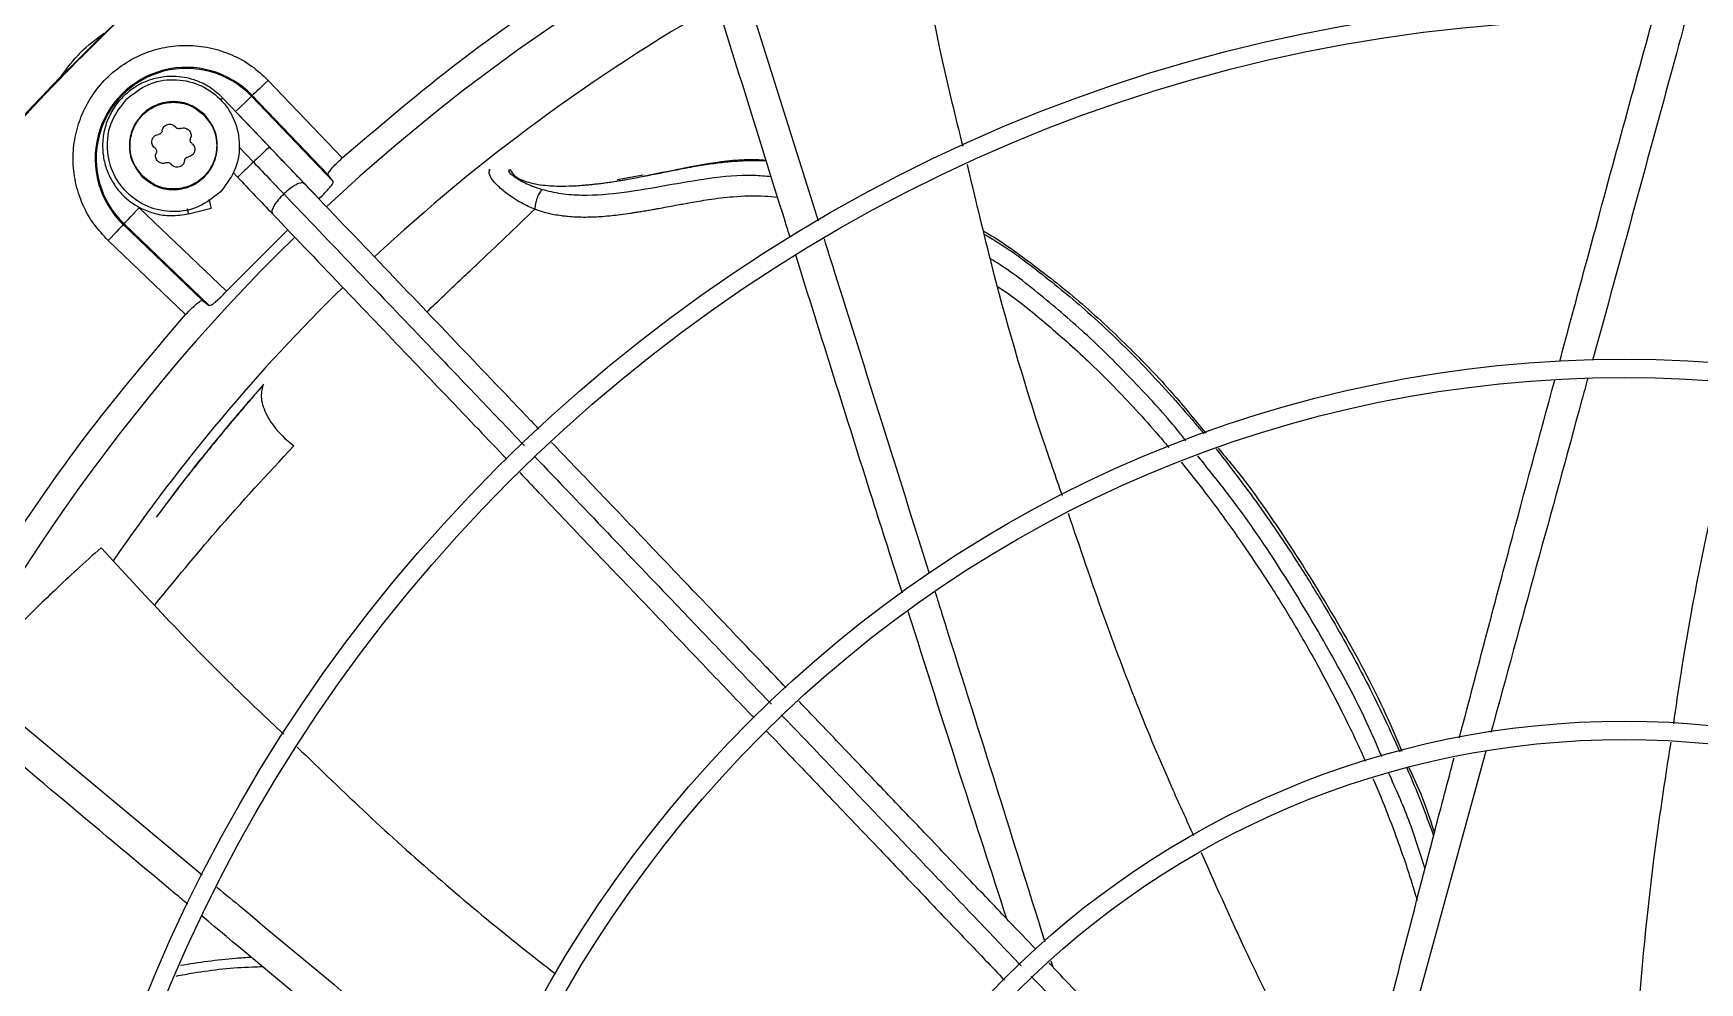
# Model space of a CAD drawing. Header units: inches. Extents: x 1229 to 1453, y -1023 to -720.
# Drawn here: x 1276.56 to 1285.52, y -982.18 to -977.08 of the extents above; entities that cross this region are included whole.
import ezdxf

# ---------------------------------------------------------------- set-up
doc = ezdxf.new("R2010")
doc.units = ezdxf.units.IN
doc.header["$MEASUREMENT"] = 0

msp = doc.modelspace()

# ---------------------------------------------------------------- linework, layer by layer
at = {"color": 18, "linetype": 'Continuous', "lineweight": 25, "true_color": 0x000000}
for p, q in [((1280.2858, -976.5159), (1280.781, -978.0863)), ((1277.825, -977.3316), (1278.2234, -977.7484)), ((1277.7356, -977.4171), (1277.7396, -977.4132)), ((1278.1738, -977.8755), (1277.7356, -977.4171)), ((1277.7396, -977.4132), (1278.1469, -977.8393)), ((1277.8315, -977.6891), (1277.5785, -977.4243)), ((1278.0983, -977.9674), (1277.6502, -977.4987)), ((1277.67, -977.691), (1277.7461, -977.7707)), ((1277.6368, -977.8273), (1277.6608, -977.8523)), ((1278.1738, -977.8755), (1278.1469, -977.8393)), ((1279.0175, -977.8102), (1279.0113, -977.8152)), ((1279.1185, -977.8179), (1279.1196, -977.8203)), ((1279.1272, -977.8116), (1279.1187, -977.8136)), ((1279.1272, -977.8116), (1279.1289, -977.8152)), ((1279.1314, -977.8171), (1279.1272, -977.8116)), ((1279.1357, -977.8261), (1279.1345, -977.8226)), ((1279.8406, -977.8407), (1279.7008, -977.8655)), ((1277.1321, -978.0168), (1277.6008, -978.4648)), ((1277.3974, -978.0478), (1277.5196, -978.018)), ((1277.0467, -978.1062), (1277.0505, -978.1021)), ((1277.4727, -978.5134), (1277.0467, -978.1062)), ((1277.5089, -978.5403), (1277.0505, -978.1021)), ((1277.6008, -978.4648), (1277.9308, -978.1349)), ((1277.3818, -978.5899), (1276.9651, -978.1915)), ((1277.4727, -978.5134), (1277.5089, -978.5403)), ((1276.2069, -980.5469), (1277.4708, -981.5988)), ((1284.3675, -980.9337), (1283.854, -982.8052)), ((1282.0303, -982.0612), (1282.0404, -982.0934))]:
    msp.add_line(p, q, dxfattribs=at)
at = {"color": 18, "linetype": 'Continuous', "lineweight": 25, "true_color": 0x000000, "flags": 128}
for points in [[(1277.825, -977.3316), (1277.8085, -977.3474), (1277.7926, -977.3625), (1277.778, -977.3765), (1277.7651, -977.3888), (1277.7545, -977.399), (1277.7465, -977.4066), (1277.7415, -977.4114), (1277.7396, -977.4132)], [(1277.6502, -977.4987), (1277.6667, -977.4829), (1277.6825, -977.4678), (1277.6972, -977.4538), (1277.7101, -977.4415), (1277.7207, -977.4313), (1277.7287, -977.4237), (1277.7337, -977.4189), (1277.7356, -977.4171)], [(1277.0505, -978.1021), (1277.0523, -978.1002), (1277.0571, -978.0952), (1277.0648, -978.0872), (1277.0749, -978.0766), (1277.0872, -978.0637), (1277.1012, -978.0491), (1277.1164, -978.0332), (1277.1321, -978.0168)], [(1277.0467, -978.1062), (1277.0449, -978.1081), (1277.0401, -978.1131), (1277.0324, -978.1211), (1277.0223, -978.1317), (1277.01, -978.1446), (1276.996, -978.1592), (1276.9808, -978.1751), (1276.9651, -978.1915)]]:
    msp.add_lwpolyline(points, dxfattribs=at)
at = {"color": 18, "linetype": 'Continuous', "lineweight": 25, "true_color": 0x000000}
for radius in [11.7126, 8.5704, 8.472, 6.6478, 6.5493, 4.7037, 4.6053]:
    msp.add_circle((1285.1106, -985.4772), radius, dxfattribs=at)
for centre, radius, start, end in [((1285.1106, -985.4772), 12.9331, 103.26667, 166.73333), ((1285.1106, -985.4772), 10.2157, 90, 133.03686), ((1285.1106, -985.4772), 10.2157, 44.36303, 90), ((1285.1106, -985.4772), 9.8425, 119.66087, 133.01249), ((1285.1106, -985.4772), 11.7147, 135.79736, 158.46866), ((1277.3853, -977.7519), 0.4901, 43.70945, 226.29055), ((1277.3853, -977.7519), 0.4845, 43.70945, 226.29055), ((1285.1106, -985.4772), 10.2157, 134.36248, 223.03765), ((1285.1106, -985.4772), 9.8425, 134.38828, 145.56385)]:
    msp.add_arc(centre, radius, start, end, dxfattribs=at)
for points, knots in [([(1273.4011, -985.4772), (1273.4059, -985.2217), (1273.4156, -984.7108), (1273.4936, -983.9477), (1273.6177, -983.1911), (1273.792, -982.4444), (1274.0146, -981.7106), (1274.2847, -980.9929), (1274.6012, -980.2945), (1274.9626, -979.6182), (1275.3675, -978.9671), (1275.8142, -978.3438), (1276.3006, -977.751), (1276.8248, -977.1914), (1277.3845, -976.6672), (1277.9772, -976.1807), (1278.6005, -975.7341), (1279.2517, -975.3292), (1279.9279, -974.9677), (1280.6264, -974.6513), (1281.344, -974.3812), (1282.0778, -974.1586), (1282.8246, -973.9844), (1283.5811, -973.8595), (1284.3442, -973.7844), (1285.1106, -973.7593), (1285.877, -973.7844), (1286.6401, -973.8595), (1287.3967, -973.9844), (1288.1434, -974.1586), (1288.8772, -974.3812), (1289.5949, -974.6513), (1290.2933, -974.9677), (1290.9696, -975.3292), (1291.6207, -975.7341), (1292.244, -976.1807), (1292.8368, -976.6672), (1293.3964, -977.1914), (1293.9206, -977.751), (1294.407, -978.3438), (1294.8537, -978.9671), (1295.2586, -979.6182), (1295.6201, -980.2945), (1295.9365, -980.9929), (1296.2066, -981.7106), (1296.4292, -982.4444), (1296.6035, -983.1911), (1296.7277, -983.9477), (1296.8057, -984.7108), (1296.8153, -985.2217), (1296.8201, -985.4772)], [0, 0, 0, 0, 0.020833, 0.041667, 0.0625, 0.083333, 0.104167, 0.125, 0.145833, 0.166667, 0.1875, 0.208333, 0.229167, 0.25, 0.270833, 0.291667, 0.3125, 0.333333, 0.354167, 0.375, 0.395833, 0.416667, 0.4375, 0.458333, 0.479167, 0.5, 0.520833, 0.541667, 0.5625, 0.583333, 0.604167, 0.625, 0.645833, 0.666667, 0.6875, 0.708333, 0.729167, 0.75, 0.770833, 0.791667, 0.8125, 0.833333, 0.854167, 0.875, 0.895833, 0.916667, 0.9375, 0.958333, 0.979167, 1, 1, 1, 1]), ([(1278.2234, -977.7484), (1278.4144, -977.5852), (1278.7965, -977.2589), (1279.4128, -976.8239), (1280.0567, -976.4318), (1280.728, -976.0884), (1281.4224, -975.7945), (1282.1363, -975.5519), (1282.866, -975.3619), (1283.6076, -975.2254), (1284.3571, -975.1433), (1285.1106, -975.1158), (1285.8641, -975.1433), (1286.6137, -975.2254), (1287.3552, -975.3619), (1288.0849, -975.5519), (1288.7989, -975.7945), (1289.4932, -976.0884), (1290.1646, -976.4318), (1290.8084, -976.8239), (1291.4248, -977.2589), (1291.8068, -977.5852), (1291.9979, -977.7484)], [0, 0, 0, 0, 0.05, 0.1, 0.15, 0.2, 0.25, 0.3, 0.35, 0.4, 0.45, 0.5, 0.55, 0.6, 0.65, 0.7, 0.75, 0.8, 0.85, 0.9, 0.95, 1, 1, 1, 1]), ([(1281.2728, -976.3127), (1281.3316, -976.6464), (1281.4128, -977.1072), (1281.5257, -977.5608), (1281.5569, -977.6859)], [0, 0, 0, 0, 0.724342, 1, 1, 1, 1]), ([(1280.6292, -978.1728), (1280.6209, -978.1464), (1280.457, -977.6254), (1280.2961, -977.1058), (1280.1433, -976.6126)], [0, 0, 0, 0, 0.05081, 1, 1, 1, 1]), ([(1284.7648, -978.8402), (1284.8104, -978.6706), (1284.9746, -978.0594), (1285.1416, -977.451), (1285.2623, -977.0113)], [0, 0, 0, 0, 0.27752, 1, 1, 1, 1]), ([(1285.4375, -977.0184), (1285.4221, -977.0748), (1285.2575, -977.6795), (1285.0917, -978.2862), (1284.9414, -978.8363)], [0, 0, 0, 0, 0.0932151, 1, 1, 1, 1]), ([(1276.7126, -977.3097), (1276.7451, -977.2654), (1276.8102, -977.1768), (1276.8988, -977.1117), (1276.9431, -977.0791)], [0, 0, 0, 0, 0.500001, 1, 1, 1, 1]), ([(1276.9651, -978.1915), (1276.9381, -978.1627), (1276.8833, -978.1041), (1276.8243, -977.9967), (1276.7863, -977.8792), (1276.7731, -977.7569), (1276.7842, -977.6369), (1276.8181, -977.5219), (1276.8743, -977.4146), (1276.9523, -977.3189), (1277.048, -977.2409), (1277.1554, -977.1846), (1277.2704, -977.1507), (1277.3904, -977.1397), (1277.5126, -977.1528), (1277.6302, -977.1909), (1277.7375, -977.2499), (1277.7961, -977.3047), (1277.825, -977.3316)], [0, 0, 0, 0, 0.060995, 0.12406, 0.187994, 0.25149, 0.313297, 0.373713, 0.436213, 0.499999, 0.563787, 0.626286, 0.686702, 0.748509, 0.812005, 0.875939, 0.939004, 1, 1, 1, 1]), ([(1277.58, -977.4259), (1277.5594, -977.4069), (1277.5205, -977.3711), (1277.4536, -977.3369), (1277.3911, -977.3175), (1277.3225, -977.3082), (1277.2494, -977.3121), (1277.172, -977.3336), (1277.1025, -977.3695), (1277.0412, -977.4197), (1276.9915, -977.4821), (1276.9561, -977.5536), (1276.9365, -977.631), (1276.9337, -977.7102), (1276.947, -977.786), (1276.9698, -977.8438), (1276.9936, -977.8854), (1277.016, -977.9172), (1277.0466, -977.9519), (1277.0893, -977.9886), (1277.1463, -978.0234), (1277.2185, -978.0499), (1277.3054, -978.063), (1277.3661, -978.0529), (1277.3982, -978.0476)], [0, 0, 0, 0, 0.053383, 0.100933, 0.142643, 0.178506, 0.233214, 0.281771, 0.331519, 0.382115, 0.432747, 0.483378, 0.53401, 0.584641, 0.634227, 0.680756, 0.70288, 0.726042, 0.755415, 0.791313, 0.83373, 0.882655, 0.938083, 1, 1, 1, 1]), ([(1277.0652, -977.4317), (1277.1017, -977.4027), (1277.1749, -977.3447), (1277.3162, -977.3192), (1277.4547, -977.3463), (1277.5728, -977.4252), (1277.6517, -977.5433), (1277.6788, -977.6818), (1277.6534, -977.8232), (1277.5953, -977.8963), (1277.5663, -977.9328)], [0, 0, 0, 0, 0.1249999, 0.2499995, 0.3749991, 0.5000007, 0.6250001, 0.7500004, 0.8750006, 1, 1, 1, 1]), ([(1277.5663, -977.9328), (1277.5297, -977.9619), (1277.4566, -978.0199), (1277.3153, -978.0454), (1277.1767, -978.0183), (1277.0587, -977.9394), (1276.9797, -977.8213), (1276.9526, -977.6828), (1276.9781, -977.5414), (1277.0362, -977.4683), (1277.0652, -977.4317)], [0, 0, 0, 0, 0.125001, 0.25, 0.375, 0.499999, 0.625, 0.75, 0.875, 1, 1, 1, 1]), ([(1277.4828, -977.5153), (1277.4584, -977.4959), (1277.4096, -977.4572), (1277.3154, -977.4402), (1277.2231, -977.4583), (1277.1444, -977.5109), (1277.0917, -977.5896), (1277.0737, -977.682), (1277.0906, -977.7762), (1277.1293, -977.825), (1277.1487, -977.8493)], [0, 0, 0, 0, 0.125001, 0.25, 0.374999, 0.499998, 0.624999, 0.749999, 0.874998, 1, 1, 1, 1]), ([(1277.1511, -977.8469), (1277.1321, -977.8229), (1277.0939, -977.7748), (1277.0772, -977.682), (1277.095, -977.591), (1277.1468, -977.5134), (1277.2244, -977.4616), (1277.3154, -977.4438), (1277.4083, -977.4605), (1277.4563, -977.4986), (1277.4803, -977.5177)], [0, 0, 0, 0, 0.1249984, 0.2499988, 0.3749993, 0.4999977, 0.6249999, 0.7499986, 0.8750005, 1, 1, 1, 1]), ([(1277.58, -977.4259), (1277.5794, -977.4264), (1277.5788, -977.427), (1277.5707, -977.4347), (1277.5692, -977.4361)], [0, 0, 0, 0, 0.8129995, 1, 1, 1, 1]), ([(1277.1487, -977.8493), (1277.1731, -977.8687), (1277.2218, -977.9074), (1277.316, -977.9244), (1277.4084, -977.9063), (1277.4871, -977.8537), (1277.5397, -977.775), (1277.5578, -977.6826), (1277.5408, -977.5884), (1277.5021, -977.5396), (1277.4828, -977.5153)], [0, 0, 0, 0, 0.124999, 0.249998, 0.374998, 0.5, 0.625, 0.75, 0.875, 1, 1, 1, 1]), ([(1277.4803, -977.5177), (1277.4994, -977.5417), (1277.5375, -977.5897), (1277.5543, -977.6826), (1277.5365, -977.7736), (1277.4846, -977.8512), (1277.4071, -977.903), (1277.316, -977.9208), (1277.2232, -977.9041), (1277.1752, -977.866), (1277.1511, -977.8469)], [0, 0, 0, 0, 0.125, 0.25, 0.375, 0.5, 0.624998, 0.75, 0.874999, 1, 1, 1, 1]), ([(1277.2556, -977.6019), (1277.255, -977.6044), (1277.2539, -977.6094), (1277.2492, -977.6157), (1277.2429, -977.6205), (1277.2379, -977.6216), (1277.2353, -977.6222)], [0, 0, 0, 0, 0.256019, 0.499995, 0.743946, 1, 1, 1, 1]), ([(1277.2556, -977.6019), (1277.2566, -977.5977), (1277.2583, -977.5899), (1277.2652, -977.5799), (1277.2741, -977.5723), (1277.285, -977.5677), (1277.2968, -977.5663), (1277.3083, -977.5683), (1277.3193, -977.5736), (1277.3247, -977.5795), (1277.3276, -977.5826)], [0, 0, 0, 0, 0.1362522, 0.2546058, 0.3795984, 0.5000158, 0.6204103, 0.7454378, 0.8637726, 1, 1, 1, 1]), ([(1277.3553, -977.59), (1277.3528, -977.5908), (1277.3479, -977.5923), (1277.3401, -977.5914), (1277.3328, -977.5883), (1277.3294, -977.5845), (1277.3276, -977.5826)], [0, 0, 0, 0, 0.2559415, 0.4998865, 0.7439019, 1, 1, 1, 1]), ([(1277.3553, -977.59), (1277.3594, -977.5888), (1277.367, -977.5864), (1277.3791, -977.5874), (1277.3903, -977.5912), (1277.3963, -977.5963), (1277.3992, -977.5988)], [0, 0, 0, 0, 0.272478, 0.50913, 0.759168, 1, 1, 1, 1]), ([(1277.3992, -977.5988), (1277.4018, -977.6017), (1277.4068, -977.6078), (1277.4107, -977.619), (1277.4116, -977.6311), (1277.4092, -977.6388), (1277.408, -977.6427)], [0, 0, 0, 0, 0.24082, 0.490883, 0.736717, 1, 1, 1, 1]), ([(1277.216, -977.6941), (1277.2129, -977.6912), (1277.207, -977.6858), (1277.2018, -977.6748), (1277.1997, -977.6633), (1277.2011, -977.6516), (1277.2058, -977.6407), (1277.2133, -977.6318), (1277.2234, -977.6249), (1277.2311, -977.6231), (1277.2353, -977.6222)], [0, 0, 0, 0, 0.136221, 0.254557, 0.379565, 0.499972, 0.620369, 0.745378, 0.863737, 1, 1, 1, 1]), ([(1277.4154, -977.6705), (1277.4185, -977.6733), (1277.4244, -977.6787), (1277.4297, -977.6897), (1277.4317, -977.7012), (1277.4304, -977.713), (1277.4258, -977.7237), (1277.4183, -977.7327), (1277.4084, -977.7396), (1277.4004, -977.7414), (1277.3962, -977.7424)], [0, 0, 0, 0, 0.133507, 0.255988, 0.378474, 0.499263, 0.621543, 0.73953, 0.861865, 1, 1, 1, 1]), ([(1277.4154, -977.6705), (1277.4135, -977.6687), (1277.4098, -977.6652), (1277.4066, -977.6579), (1277.4057, -977.6501), (1277.4072, -977.6452), (1277.408, -977.6427)], [0, 0, 0, 0, 0.256036, 0.500074, 0.743973, 1, 1, 1, 1]), ([(1277.8315, -977.6891), (1277.8302, -977.6904), (1277.8275, -977.693), (1277.807, -977.7126), (1277.7788, -977.7395), (1277.757, -977.7603), (1277.7461, -977.7707)], [0, 0, 0, 0, 0.2570528, 0.5140996, 0.7570489, 1, 1, 1, 1]), ([(1278.0191, -977.8853), (1277.9884, -977.8532), (1277.9269, -977.7889), (1277.8633, -977.7224), (1277.8315, -977.6891)], [0, 0, 0, 0, 0.499998, 1, 1, 1, 1]), ([(1277.216, -977.6941), (1277.218, -977.6959), (1277.2217, -977.6994), (1277.2248, -977.7067), (1277.2257, -977.7145), (1277.2242, -977.7194), (1277.2235, -977.7219)], [0, 0, 0, 0, 0.256053, 0.500095, 0.745958, 1, 1, 1, 1]), ([(1277.2322, -977.7658), (1277.2297, -977.7629), (1277.2246, -977.7568), (1277.2208, -977.7457), (1277.2198, -977.7336), (1277.2222, -977.726), (1277.2235, -977.7219)], [0, 0, 0, 0, 0.2407684, 0.4907902, 0.7274727, 1, 1, 1, 1]), ([(1277.2761, -977.7746), (1277.272, -977.7758), (1277.2644, -977.7782), (1277.2523, -977.7772), (1277.2412, -977.7734), (1277.2352, -977.7683), (1277.2322, -977.7658)], [0, 0, 0, 0, 0.272479, 0.509182, 0.75917, 1, 1, 1, 1]), ([(1277.2761, -977.7746), (1277.2786, -977.7738), (1277.2835, -977.7723), (1277.2914, -977.7732), (1277.2986, -977.7763), (1277.3021, -977.7801), (1277.3039, -977.782)], [0, 0, 0, 0, 0.256002, 0.49986, 0.743872, 1, 1, 1, 1]), ([(1277.3758, -977.7627), (1277.3749, -977.7669), (1277.3731, -977.7747), (1277.3663, -977.7847), (1277.3573, -977.7923), (1277.3464, -977.7969), (1277.3347, -977.7983), (1277.3232, -977.7963), (1277.3122, -977.791), (1277.3068, -977.7851), (1277.3039, -977.782)], [0, 0, 0, 0, 0.136247, 0.254616, 0.37961, 0.500027, 0.620423, 0.745452, 0.863767, 1, 1, 1, 1]), ([(1277.3758, -977.7627), (1277.3764, -977.7602), (1277.3776, -977.7552), (1277.3823, -977.7488), (1277.3886, -977.7441), (1277.3936, -977.743), (1277.3962, -977.7424)], [0, 0, 0, 0, 0.256016, 0.500006, 0.743943, 1, 1, 1, 1]), ([(1277.7461, -977.7707), (1277.7353, -977.7811), (1277.7135, -977.8019), (1277.6853, -977.8288), (1277.6648, -977.8484), (1277.6621, -977.851), (1277.6608, -977.8523)], [0, 0, 0, 0, 0.242958, 0.485905, 0.74295, 1, 1, 1, 1]), ([(1277.7461, -977.7707), (1277.7771, -977.8031), (1277.8324, -977.861), (1277.8858, -977.9168), (1277.9092, -977.9413)], [0, 0, 0, 0, 0.559898, 1, 1, 1, 1]), ([(1278.1469, -977.8393), (1278.1469, -977.8364), (1278.1469, -977.8305), (1278.1636, -977.808), (1278.1899, -977.7793), (1278.2123, -977.7586), (1278.2234, -977.7484)], [0, 0, 0, 0, 0.2528, 0.503602, 0.755768, 1, 1, 1, 1]), ([(1279.6981, -977.8727), (1279.7047, -977.8717), (1279.7122, -977.8705), (1279.7272, -977.868), (1279.7555, -977.8632), (1279.8408, -977.8478), (1279.9584, -977.8238), (1280.0861, -977.7986), (1280.1857, -977.7818), (1280.2723, -977.7703), (1280.3549, -977.7639), (1280.4307, -977.7607), (1280.4793, -977.7627), (1280.5016, -977.7636)], [0, 0, 0, 0, 0.024179, 0.02805, 0.055514, 0.129156, 0.346204, 0.499682, 0.613932, 0.721988, 0.823771, 0.919166, 1, 1, 1, 1]), ([(1279.8458, -977.8447), (1279.8825, -977.8374), (1280.0009, -977.8139), (1280.1967, -977.774), (1280.3797, -977.7511), (1280.4823, -977.7587), (1280.5005, -977.76)], [0, 0, 0, 0, 0.168803, 0.544277, 0.919274, 1, 1, 1, 1]), ([(1277.6608, -977.8523), (1277.6926, -977.8856), (1277.7562, -977.9521), (1277.8176, -978.0164), (1277.8483, -978.0485)], [0, 0, 0, 0, 0.499999, 1, 1, 1, 1]), ([(1279.2574, -978.0234), (1279.2457, -978.0186), (1279.2195, -978.0078), (1279.179, -977.9869), (1279.1405, -977.9635), (1279.1069, -977.9397), (1279.079, -977.9172), (1279.0515, -977.8917), (1279.0285, -977.8651), (1279.0082, -977.832), (1279.0138, -977.8188), (1279.0175, -977.8102)], [0, 0, 0, 0, 0.072118, 0.161212, 0.268567, 0.350734, 0.434564, 0.526811, 0.651246, 0.771788, 1, 1, 1, 1]), ([(1279.1187, -977.8136), (1279.117, -977.8167), (1279.1137, -977.823), (1279.151, -977.852), (1279.2101, -977.8878), (1279.2678, -977.9086), (1279.2966, -977.919)], [0, 0, 0, 0, 0.244464, 0.494334, 0.747922, 1, 1, 1, 1]), ([(1279.1289, -977.8152), (1279.1301, -977.818), (1279.1329, -977.8246), (1279.14, -977.8341), (1279.1493, -977.8435), (1279.1617, -977.8529), (1279.1772, -977.8619), (1279.1983, -977.871), (1279.2291, -977.8812), (1279.2723, -977.8905), (1279.3239, -977.8968), (1279.3799, -977.8999), (1279.4447, -977.8996), (1279.5011, -977.8963), (1279.5422, -977.8927), (1279.5658, -977.8904), (1279.5918, -977.8875), (1279.6201, -977.884), (1279.6507, -977.8799), (1279.6769, -977.8761), (1279.693, -977.8735), (1279.6981, -977.8727)], [0, 0, 0, 0, 0.033314, 0.077246, 0.117868, 0.155198, 0.207183, 0.251242, 0.307446, 0.399331, 0.480524, 0.550918, 0.648327, 0.755955, 0.785197, 0.817614, 0.853196, 0.891936, 0.933824, 0.978844, 1, 1, 1, 1]), ([(1279.133, -977.8263), (1279.133, -977.8256), (1279.1333, -977.8237), (1279.1328, -977.8206), (1279.1319, -977.8183), (1279.1314, -977.8171)], [0, 0, 0, 0, 0.201475, 0.604785, 1, 1, 1, 1]), ([(1280.5284, -977.8497), (1280.4966, -977.8468), (1280.3836, -977.8364), (1280.1954, -977.8567), (1279.9674, -977.8963), (1279.7411, -977.9371), (1279.5489, -977.9536), (1279.3988, -977.9442), (1279.3304, -977.9273), (1279.2966, -977.919)], [0, 0, 0, 0, 0.075662, 0.269153, 0.458274, 0.643605, 0.824696, 0.913438, 1, 1, 1, 1]), ([(1281.5805, -977.7832), (1281.6206, -977.953), (1281.7378, -978.4492), (1281.9096, -979.0426), (1282.0556, -979.4603), (1282.091, -979.5615)], [0, 0, 0, 0, 0.282661, 0.826286, 1, 1, 1, 1]), ([(1277.9092, -977.9413), (1277.8987, -977.9521), (1277.8776, -977.9736), (1277.8549, -978.0063), (1277.8425, -978.0343), (1277.8463, -978.0438), (1277.8483, -978.0485)], [0, 0, 0, 0, 0.242952, 0.485906, 0.742952, 1, 1, 1, 1]), ([(1278.0191, -977.8853), (1278.0144, -977.8832), (1278.0051, -977.8789), (1277.9765, -977.89), (1277.9429, -977.9113), (1277.9204, -977.9313), (1277.9092, -977.9413)], [0, 0, 0, 0, 0.257048, 0.514101, 0.757051, 1, 1, 1, 1]), ([(1277.9092, -977.9413), (1278.0346, -978.0725), (1278.2811, -978.3305), (1278.6221, -978.6874), (1278.9277, -979.0072), (1279.1117, -979.1997), (1279.2022, -979.2944)], [0, 0, 0, 0, 0.292963, 0.576036, 0.791578, 1, 1, 1, 1]), ([(1279.2802, -979.205), (1279.2652, -979.1894), (1279.123, -979.0406), (1278.846, -978.7507), (1278.4401, -978.3259), (1278.1625, -978.0354), (1278.0191, -977.8853)], [0, 0, 0, 0, 0.035259, 0.335116, 0.65659, 1, 1, 1, 1]), ([(1278.0983, -977.9674), (1278.1091, -977.9569), (1278.1311, -977.9358), (1278.1571, -977.9068), (1278.1738, -977.8842), (1278.1738, -977.8784), (1278.1738, -977.8755)], [0, 0, 0, 0, 0.244782, 0.496751, 0.747375, 1, 1, 1, 1]), ([(1279.2966, -977.919), (1279.2946, -977.9206), (1279.2906, -977.924), (1279.2841, -977.9329), (1279.2775, -977.9449), (1279.2713, -977.9596), (1279.2658, -977.976), (1279.2616, -977.9928), (1279.2587, -978.0089), (1279.2578, -978.0187), (1279.2574, -978.0234)], [0, 0, 0, 0, 0.11497, 0.238123, 0.367415, 0.499997, 0.632583, 0.761868, 0.885028, 1, 1, 1, 1]), ([(1279.2574, -978.0234), (1279.2682, -978.0271), (1279.2902, -978.0346), (1279.3251, -978.0439), (1279.362, -978.0518), (1279.3963, -978.0574), (1279.4322, -978.0616), (1279.4717, -978.0646), (1279.5178, -978.066), (1279.5653, -978.0653), (1279.5989, -978.0635), (1279.6341, -978.0611), (1279.6698, -978.0579), (1279.7199, -978.0521), (1279.7596, -978.0466), (1279.7905, -978.0419), (1279.8126, -978.0384), (1279.8384, -978.0342), (1279.8662, -978.0295), (1279.8927, -978.0248), (1279.9143, -978.021), (1279.9578, -978.0131), (1280.0171, -978.002), (1280.0861, -977.9893), (1280.1414, -977.9797), (1280.1957, -977.971), (1280.2566, -977.9626), (1280.3567, -977.953), (1280.459, -977.9485), (1280.5395, -977.9571), (1280.5626, -977.9596)], [0, 0, 0, 0, 0.025785, 0.052727, 0.080784, 0.109924, 0.129922, 0.160798, 0.197705, 0.232204, 0.266165, 0.272392, 0.310721, 0.346203, 0.385638, 0.401029, 0.416927, 0.436304, 0.460565, 0.481044, 0.49776, 0.510725, 0.582603, 0.63673, 0.673364, 0.71337, 0.765071, 0.816863, 0.947638, 1, 1, 1, 1]), ([(1277.3982, -978.0476), (1277.3978, -978.0463), (1277.3973, -978.044), (1277.3934, -978.0281), (1277.3918, -978.0215)], [0, 0, 0, 0, 0.588459, 1, 1, 1, 1]), ([(1277.5193, -978.0166), (1277.5194, -978.017), (1277.5197, -978.0185), (1277.5171, -978.0076), (1277.5131, -977.9911), (1277.5093, -977.9759), (1277.5083, -977.9716)], [0, 0, 0, 0, 0.124221, 0.48944, 0.854973, 1, 1, 1, 1]), ([(1277.8483, -978.0485), (1277.9783, -978.1846), (1278.2305, -978.4485), (1278.5995, -978.8346), (1278.889, -979.1376), (1279.0561, -979.3125), (1279.107, -979.3657)], [0, 0, 0, 0, 0.3121171, 0.6050761, 0.8796409, 1, 1, 1, 1]), ([(1278.6782, -978.575), (1278.7094, -978.545), (1278.797, -978.4607), (1278.9392, -978.3269), (1279.1015, -978.1735), (1279.2059, -978.073), (1279.2574, -978.0234)], [0, 0, 0, 0, 0.162251, 0.4551, 0.731118, 1, 1, 1, 1]), ([(1280.8117, -978.1835), (1280.8294, -978.2396), (1281.0177, -978.8366), (1281.206, -979.4358), (1281.3766, -979.9788)], [0, 0, 0, 0, 0.09399, 1, 1, 1, 1]), ([(1281.6669, -978.1397), (1281.6675, -978.1401), (1281.7449, -978.1835), (1281.9138, -978.3036), (1282.1696, -978.5016), (1282.4285, -978.7413), (1282.6628, -978.9811), (1282.7994, -979.1496), (1282.8623, -979.2272)], [0, 0, 0, 0, 0.001398, 0.164081, 0.38097, 0.597871, 0.814779, 1, 1, 1, 1]), ([(1281.671, -978.157), (1281.6828, -978.1637), (1281.7871, -978.2234), (1281.9752, -978.3637), (1282.2491, -978.5881), (1282.5291, -978.8591), (1282.7276, -979.0808), (1282.8349, -979.2085), (1282.8508, -979.2282), (1282.8529, -979.2308)], [0, 0, 0, 0, 0.025426, 0.224912, 0.436226, 0.686937, 0.95251, 0.993721, 1, 1, 1, 1]), ([(1281.2326, -980.0854), (1281.1788, -979.9166), (1280.9857, -979.3109), (1280.7963, -978.706), (1280.6597, -978.2697)], [0, 0, 0, 0, 0.278707, 1, 1, 1, 1]), ([(1282.7558, -979.2678), (1282.7409, -979.2487), (1282.6586, -979.1431), (1282.4921, -978.9636), (1282.2599, -978.7278), (1282.0089, -978.5104), (1281.8232, -978.3615), (1281.7156, -978.2955), (1281.7027, -978.2876)], [0, 0, 0, 0, 0.050641, 0.27946, 0.508627, 0.738243, 0.968465, 1, 1, 1, 1]), ([(1277.5089, -978.5403), (1277.5118, -978.5403), (1277.5176, -978.5403), (1277.5402, -978.5237), (1277.5692, -978.4977), (1277.5904, -978.4757), (1277.6008, -978.4648)], [0, 0, 0, 0, 0.252626, 0.503249, 0.755215, 1, 1, 1, 1]), ([(1281.7471, -978.44), (1281.7578, -978.4472), (1281.8455, -978.5061), (1282.0083, -978.6386), (1282.2412, -978.8449), (1282.4369, -979.0452), (1282.5788, -979.2018), (1282.6409, -979.2759), (1282.6636, -979.303)], [0, 0, 0, 0, 0.030771, 0.250334, 0.496504, 0.769306, 0.915716, 1, 1, 1, 1]), ([(1277.3818, -978.5899), (1277.392, -978.5789), (1277.4127, -978.5565), (1277.4415, -978.5302), (1277.464, -978.5135), (1277.4698, -978.5134), (1277.4727, -978.5134)], [0, 0, 0, 0, 0.24423, 0.496401, 0.747198, 1, 1, 1, 1]), ([(1274.7584, -985.4772), (1274.7637, -985.226), (1274.7742, -984.7237), (1274.8595, -983.9741), (1274.9951, -983.2325), (1275.1854, -982.5029), (1275.4279, -981.7889), (1275.7218, -981.0946), (1276.0652, -980.4232), (1276.4574, -979.7793), (1276.8923, -979.163), (1277.2187, -978.781), (1277.3818, -978.5899)], [0, 0, 0, 0, 0.1, 0.2, 0.3, 0.4, 0.5, 0.6, 0.7, 0.8, 0.9, 1, 1, 1, 1]), ([(1284.2257, -980.8624), (1284.3151, -980.5218), (1284.4835, -979.8803), (1284.6564, -979.2413), (1284.7375, -978.9417)], [0, 0, 0, 0, 0.5311193, 1, 1, 1, 1]), ([(1284.9152, -978.9322), (1284.9043, -978.9723), (1284.7314, -979.6057), (1284.5575, -980.2405), (1284.3945, -980.8351)], [0, 0, 0, 0, 0.063354, 1, 1, 1, 1]), ([(1277.7972, -978.9699), (1277.78, -978.9895), (1277.7446, -979.0299), (1277.6907, -979.0925), (1277.6342, -979.159), (1277.5754, -979.2294), (1277.5143, -979.3039), (1277.451, -979.3823), (1277.375, -979.4784), (1277.2984, -979.5773), (1277.2449, -979.6494), (1277.2234, -979.6784)], [0, 0, 0, 0, 0.084354, 0.174, 0.268933, 0.369158, 0.474678, 0.585496, 0.70162, 0.879808, 1, 1, 1, 1]), ([(1277.8024, -978.9626), (1277.7574, -979.014), (1277.6593, -979.1261), (1277.5063, -979.3106), (1277.3589, -979.4951), (1277.2662, -979.6204), (1277.2277, -979.6723)], [0, 0, 0, 0, 0.2217625, 0.4837865, 0.7860552, 1, 1, 1, 1]), ([(1277.7972, -978.9699), (1277.7915, -978.992), (1277.7828, -979.0258), (1277.7973, -979.0844), (1277.8175, -979.1314), (1277.8467, -979.1784), (1277.8922, -979.2361), (1277.9349, -979.2717), (1277.9625, -979.2947)], [0, 0, 0, 0, 0.2482578, 0.3796754, 0.5121279, 0.6428073, 0.7691243, 1, 1, 1, 1]), ([(1285.7464, -978.9603), (1285.6987, -979.1505), (1285.5696, -979.6658), (1285.4481, -980.2765), (1285.3881, -980.698), (1285.3754, -980.7878)], [0, 0, 0, 0, 0.315293, 0.854209, 1, 1, 1, 1]), ([(1277.2177, -980.1464), (1277.3261, -980.0146), (1277.5666, -979.7222), (1277.8221, -979.4463), (1277.9625, -979.2947)], [0, 0, 0, 0, 0.450589, 1, 1, 1, 1]), ([(1280.6081, -980.5946), (1280.5718, -980.5566), (1280.4423, -980.4211), (1280.2096, -980.1777), (1279.9056, -979.8595), (1279.6147, -979.5551), (1279.4277, -979.3594), (1279.348, -979.276)], [0, 0, 0, 0, 0.085787, 0.306411, 0.551919, 0.808931, 1, 1, 1, 1]), ([(1279.2547, -979.3494), (1279.3856, -979.4863), (1279.6377, -979.7501), (1279.9797, -980.108), (1280.2736, -980.4155), (1280.4459, -980.5958), (1280.529, -980.6828)], [0, 0, 0, 0, 0.30978, 0.596486, 0.805335, 1, 1, 1, 1]), ([(1282.7305, -979.3829), (1282.7688, -979.4303), (1282.8507, -979.5321), (1282.9718, -979.6947), (1283.0965, -979.872), (1283.22, -980.0597), (1283.342, -980.2579), (1283.4691, -980.4796), (1283.5921, -980.7155), (1283.6779, -980.8907), (1283.7163, -980.9801), (1283.7199, -980.9885)], [0, 0, 0, 0, 0.096232, 0.206177, 0.320503, 0.439206, 0.562272, 0.689686, 0.845033, 0.985429, 1, 1, 1, 1]), ([(1283.8083, -980.9641), (1283.7934, -980.9285), (1283.7158, -980.7432), (1283.5448, -980.4212), (1283.2964, -980.0002), (1283.0553, -979.641), (1282.8859, -979.431), (1282.8196, -979.3488)], [0, 0, 0, 0, 0.06136, 0.318859, 0.576414, 0.834123, 1, 1, 1, 1]), ([(1282.918, -979.3111), (1282.9204, -979.314), (1282.9483, -979.3484), (1282.9996, -979.4148), (1283.0713, -979.5095), (1283.1396, -979.6032), (1283.2327, -979.7351), (1283.3455, -979.9034), (1283.4991, -980.1494), (1283.6547, -980.4227), (1283.7973, -980.6989), (1283.8736, -980.8681), (1283.9049, -980.9375)], [0, 0, 0, 0, 0.005829, 0.069292, 0.131295, 0.191839, 0.250923, 0.384412, 0.509798, 0.706683, 0.879561, 1, 1, 1, 1]), ([(1282.9289, -979.3069), (1282.9553, -979.3382), (1283.0951, -979.5036), (1283.3166, -979.8261), (1283.5911, -980.2711), (1283.7915, -980.6417), (1283.8875, -980.8679), (1283.9157, -980.9346)], [0, 0, 0, 0, 0.063901, 0.337789, 0.611688, 0.885604, 1, 1, 1, 1]), ([(1279.1764, -979.4383), (1279.2102, -979.4737), (1279.3434, -979.6131), (1279.5686, -979.8487), (1279.8573, -980.1508), (1280.1336, -980.4399), (1280.3279, -980.6433), (1280.4249, -980.7448), (1280.4344, -980.7547)], [0, 0, 0, 0, 0.081266, 0.320156, 0.538417, 0.770324, 0.977495, 1, 1, 1, 1]), ([(1282.1233, -979.6555), (1282.1856, -979.8399), (1282.3552, -980.3418), (1282.5824, -980.9191), (1282.7595, -981.3055), (1282.797, -981.3873)], [0, 0, 0, 0, 0.314001, 0.854808, 1, 1, 1, 1]), ([(1276.9273, -979.8424), (1276.8839, -979.8813), (1276.7999, -979.9566), (1276.6807, -980.068), (1276.5619, -980.1821), (1276.4428, -980.3005), (1276.322, -980.4243), (1276.2448, -980.5066), (1276.2069, -980.5469)], [0, 0, 0, 0, 0.1737124, 0.335418, 0.4850766, 0.6632668, 0.8349162, 1, 1, 1, 1]), ([(1276.9273, -979.8424), (1277.1572, -980.0914), (1277.4745, -980.4349), (1277.8147, -980.7554), (1277.9084, -980.8436)], [0, 0, 0, 0, 0.724584, 1, 1, 1, 1]), ([(1281.4076, -980.0773), (1281.42, -980.1169), (1281.6169, -980.7427), (1281.8137, -981.3703), (1281.998, -981.9582)], [0, 0, 0, 0, 0.063243, 1, 1, 1, 1]), ([(1281.794, -981.8356), (1281.7109, -981.58), (1281.532, -981.0297), (1281.3575, -980.4791), (1281.2641, -980.1843)], [0, 0, 0, 0, 0.464547, 1, 1, 1, 1]), ([(1277.3938, -981.757), (1277.3718, -981.7386), (1276.9515, -981.3884), (1276.5345, -981.0376), (1276.1393, -980.7053)], [0, 0, 0, 0, 0.052449, 1, 1, 1, 1]), ([(1281.95, -981.9988), (1281.9017, -981.9483), (1281.7858, -981.827), (1281.5939, -981.6261), (1281.387, -981.4097), (1281.1786, -981.1916), (1280.9705, -980.9738), (1280.801, -980.7965), (1280.7009, -980.6917), (1280.6763, -980.666)], [0, 0, 0, 0, 0.113273, 0.27182, 0.45098, 0.599768, 0.762853, 0.941876, 1, 1, 1, 1]), ([(1280.5016, -980.8251), (1280.5479, -980.8735), (1280.6647, -980.9958), (1280.8639, -981.2042), (1281.0894, -981.4402), (1281.3083, -981.6692), (1281.5013, -981.8712), (1281.6558, -982.0329), (1281.7464, -982.1277), (1281.7805, -982.1634)], [0, 0, 0, 0, 0.109057, 0.275402, 0.468469, 0.638619, 0.788473, 0.920304, 1, 1, 1, 1]), ([(1280.5822, -980.7385), (1280.6743, -980.8349), (1280.8525, -981.0213), (1281.1116, -981.2925), (1281.3671, -981.5598), (1281.6182, -981.8226), (1281.7888, -982.0011), (1281.8706, -982.0867)], [0, 0, 0, 0, 0.215401, 0.4164219, 0.6043418, 0.8100848, 1, 1, 1, 1]), ([(1277.9813, -980.9132), (1278.1068, -981.0343), (1278.4737, -981.3883), (1278.9378, -981.7936), (1279.2852, -982.0651), (1279.3683, -982.1301)], [0, 0, 0, 0, 0.28336, 0.828423, 1, 1, 1, 1]), ([(1285.3611, -980.8856), (1285.3284, -981.0956), (1285.2439, -981.6396), (1285.1975, -982.1882), (1285.1691, -982.525)], [0, 0, 0, 0, 0.386148, 1, 1, 1, 1]), ([(1283.7029, -982.8816), (1283.8324, -982.3732), (1283.9948, -981.7352), (1284.1631, -981.0993), (1284.1973, -980.9701)], [0, 0, 0, 0, 0.7968413, 1, 1, 1, 1]), ([(1283.7596, -981.0805), (1283.7742, -981.1137), (1283.8165, -981.2103), (1283.8659, -981.3392), (1283.9108, -981.4632), (1283.9399, -981.5483), (1283.9652, -981.6266), (1283.9842, -981.6881), (1283.9945, -981.7236), (1283.9978, -981.7352)], [0, 0, 0, 0, 0.155591, 0.453873, 0.593993, 0.723032, 0.840997, 0.947892, 1, 1, 1, 1]), ([(1284.0412, -981.5665), (1284.0138, -981.4788), (1283.9588, -981.3036), (1283.8834, -981.1358), (1283.8458, -981.052)], [0, 0, 0, 0, 0.5005047, 1, 1, 1, 1]), ([(1283.9432, -981.0245), (1283.9687, -981.0845), (1284.0199, -981.205), (1284.0645, -981.3278), (1284.0868, -981.3894)], [0, 0, 0, 0, 0.498875, 1, 1, 1, 1]), ([(1283.9539, -981.0222), (1283.983, -981.085), (1284.0359, -981.1994), (1284.0739, -981.3191), (1284.091, -981.3731)], [0, 0, 0, 0, 0.549444, 1, 1, 1, 1]), ([(1285.3297, -982.5326), (1285.7134, -982.1749), (1286.195, -981.726), (1286.6804, -981.282), (1286.779, -981.1918)], [0, 0, 0, 0, 0.79682, 1, 1, 1, 1]), ([(1282.8383, -981.4781), (1282.9245, -981.6728), (1283.1476, -982.1765), (1283.4054, -982.6634), (1283.5636, -982.9621)], [0, 0, 0, 0, 0.386572, 1, 1, 1, 1]), ([(1277.55, -981.6648), (1277.5955, -981.7026), (1278.0782, -982.1044), (1278.5622, -982.508), (1279.0005, -982.8735)], [0, 0, 0, 0, 0.094293, 1, 1, 1, 1]), ([(1278.9335, -983.0381), (1278.7968, -982.9251), (1278.3069, -982.52), (1277.8206, -982.1135), (1277.4699, -981.8204)], [0, 0, 0, 0, 0.278863, 1, 1, 1, 1]), ([(1277.7356, -982.042), (1277.7075, -982.0438), (1277.6288, -982.0491), (1277.5014, -982.0625), (1277.4029, -982.0784), (1277.3544, -982.0863)], [0, 0, 0, 0, 0.220406, 0.615334, 1, 1, 1, 1]), ([(1283.3048, -983.4166), (1283.2476, -983.3567), (1283.1277, -983.2312), (1282.9503, -983.0456), (1282.7795, -982.8669), (1282.6384, -982.7192), (1282.5178, -982.593), (1282.406, -982.476), (1282.28, -982.3442), (1282.1495, -982.2076), (1282.0609, -982.1149), (1282.0194, -982.0715)], [0, 0, 0, 0, 0.133272, 0.279174, 0.413304, 0.531425, 0.608472, 0.69488, 0.792574, 0.902796, 1, 1, 1, 1]), ([(1277.3299, -982.1425), (1277.361, -982.1366), (1277.4961, -982.1112), (1277.6518, -982.0951), (1277.7762, -982.0917), (1277.7947, -982.0912)], [0, 0, 0, 0, 0.203062, 0.881625, 1, 1, 1, 1]), ([(1281.9244, -982.143), (1282.0232, -982.2463), (1282.2113, -982.4432), (1282.4807, -982.7252), (1282.7375, -982.9938), (1282.9819, -983.2496), (1283.1454, -983.4207), (1283.2225, -983.5014)], [0, 0, 0, 0, 0.228869, 0.435816, 0.623228, 0.822029, 1, 1, 1, 1])]:
    msp.add_open_spline(points, degree=3, knots=knots, dxfattribs=at)

doc.saveas('drawing.dxf')
